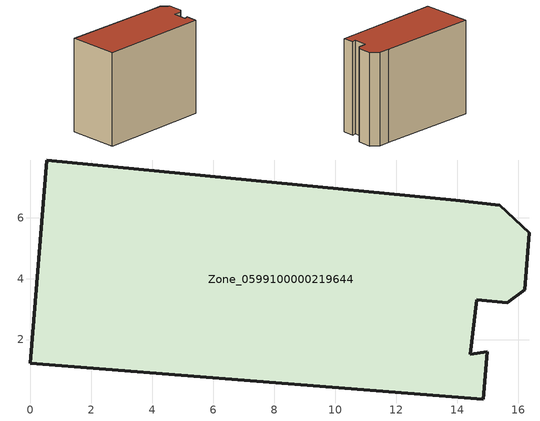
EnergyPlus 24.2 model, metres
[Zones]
Zone_0599100000219644
 floor ground (C_G): 14.99,1.6 14.86,0.05 0,1.23 0.54,7.89 13.96,6.57 15.4,6.41 16.37,5.5 16.22,3.64 15.65,3.2 14.64,3.31 14.44,1.52 z0
 wall outside (C_F): 16.22,3.64 16.37,5.5 15.4,6.41 13.96,6.57 0.54,7.89 0,1.23 14.86,0.05 14.99,1.6 14.44,1.52 14.64,3.31 15.65,3.2 16.22,3.64 z0:12.58
 roof outside (C_R): 14.99,1.6 14.44,1.52 14.64,3.31 15.65,3.2 16.22,3.64 16.37,5.5 15.4,6.41 13.96,6.57 0.54,7.89 0,1.23 14.86,0.05 z12.58
[BUILDING]
Pand.0599100000219644: North Axis=0; Terrain=City; Loads Convergence Tolerance Value=0.04; Temperature Convergence Tolerance Value=0.4; Solar Distribution=FullExterior; Maximum Number of Warmup Days=25; Minimum Number of Warmup Days=1
[Site:Location]
Rotterdam.The.Hague.AP_ZH_NLD Design_Conditions: Latitude=51.96; Longitude=4.45; Time Zone=1; Elevation=-4.5
[SITE:GROUNDTEMPERATURE:BUILDINGSURFACE]
18, 18, 18, 18, 18, 18, 18, 18, 18, 18, 18, 18
[MATERIAL] Thermal Absorptance=0.9; Solar Absorptance=0.7; Visible Absorptance=0.7
Name | Roughness | Thickness | Conductivity | Density | Specific Heat
G.TI.1946 | MediumSmooth | 0.15 | 1 | 540 | 1210
F.TI.1946 | Rough | 0.3 | 0.857143 | 1920 | 840
R.TI.1946 | MediumRough | 0.2 | 0.1 | 1500 | 1000
[CONSTRUCTION]
C_G: G.TI.1946
C_F: F.TI.1946
C_R: R.TI.1946
[ZONE]
Zone_0599100000219644: Type=1; Multiplier=1; Ceiling Height=Autocalculate; Volume=Autocalculate; Floor Area=autocalculate; Part of Total Floor Area=Yes
[ZONEINFILTRATION:DESIGNFLOWRATE]
Infil_Zone_0599100000219644: Zone or ZoneList or Space or SpaceList=Zone_0599100000219644; Schedule=AlwaysOn; Design Flow Rate Calculation Method=Flow/Area; Flow Rate per Floor Area=0.003; Constant Term Coefficient=1; Temperature Term Coefficient=0; Velocity Term Coefficient=0; Velocity Squared Term Coefficient=0
[HVACTEMPLATE:ZONE:IDEALLOADSAIRSYSTEM]
Zone_0599100000219644: Maximum Heating Supply Air Temperature=50; Minimum Cooling Supply Air Temperature=13; Maximum Heating Supply Air Humidity Ratio=0.0156; Minimum Cooling Supply Air Humidity Ratio=0.0077; Heating Limit=NoLimit; Cooling Limit=NoLimit; Dehumidification Control Type=ConstantSensibleHeatRatio; Cooling Sensible Heat Ratio=0.7; Dehumidification Setpoint=60; Humidification Control Type=None; Humidification Setpoint=30; Outdoor Air Method=None; Outdoor Air Flow Rate per Person=0.00944; Outdoor Air Flow Rate per Zone Floor Area=0; Outdoor Air Flow Rate per Zone=0; Demand Controlled Ventilation Type=None; Outdoor Air Economizer Type=NoEconomizer; Heat Recovery Type=None; Sensible Heat Recovery Effectiveness=0.7; Latent Heat Recovery Effectiveness=0.65
[ZONECONTROL:THERMOSTAT]
ThermostatControl_Zone_0599100000219644: Zone or ZoneList=Zone_0599100000219644; Control Type Schedule=DualSetpointControlType; Control 1=Thermostat_Zone_0599100000219644; Temperature Difference Between Cutout And Setpoint=0
[THERMOSTATSETPOINT:DUALSETPOINT]
Thermostat_Zone_0599100000219644: Heating Setpoint Temperature Schedule=HeatingSetpoint_Zone_0599100000219644; Cooling Setpoint Temperature Schedule=CoolingSetpoint_Zone_0599100000219644
[SCHEDULE:COMPACT]
HeatingSetpoint_Zone_0599100000219644: Through: 12/31, For: AllDays, Until: 24:00, 21
CoolingSetpoint_Zone_0599100000219644: Through: 12/31, For: AllDays, Until: 24:00, 24
DualSetpointControlType: Through: 12/31, For: AllDays, Until: 24:00, 4
AlwaysOn: Through: 12/31, For: AllDays, Until: 24:00, 1
